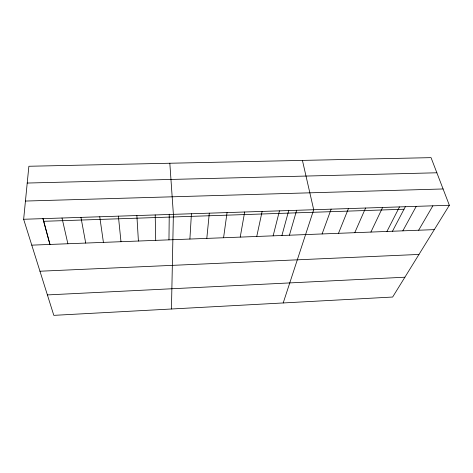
<?xml version="1.0" encoding="UTF-8"?>
<svg xmlns="http://www.w3.org/2000/svg" width="473" height="473" viewBox="0 0 473 473"><rect width="100%" height="100%" fill="white"/><g stroke="black" fill="none" stroke-linecap="round" stroke-linejoin="round"><path stroke-width="0.71" d="M168.962 239.852L169.251 214.192M171.451 308.999L173.384 214.346L169.831 163.238M189.898 239.048L191.423 213.755M23.65 219.271L28.871 166.26L431.051 157.645L449.35 205.27L392.643 297.038L53.81 315.355L23.65 219.271L449.35 205.27M206.802 238.398L209.314 213.169M223.575 237.748L227.058 212.584M240.219 237.109L244.665 212.005M256.744 236.47L262.131 211.431M273.146 235.838L279.46 210.857M281.867 235.678L288.808 210.272M289.423 235.211L296.654 210.296M283.203 302.957L313.711 209.734L302.424 160.4M322.095 233.952L331.141 209.161M338.491 233.319L348.435 208.593M354.762 232.686L365.594 208.025M370.909 232.066L382.61 207.464M386.938 231.451L399.496 206.914M392.383 231.409L405.361 206.654M402.842 230.836L416.246 206.358M418.629 230.227L432.86 205.814M47.395 294.921L404.894 277.213M39.957 271.224L418.972 254.433M31.774 245.144L434.303 229.624M43.741 221.299L404.007 209.237M25.441 201.055L443.083 188.964M27.215 183.045L436.869 172.781M43.008 218.567L50.049 244.624M42.913 218.638L49.896 244.446M62.016 218.012L67.876 243.755M80.96 217.391L85.714 243.063M99.75 216.77L103.416 242.383M118.386 216.155L120.982 241.703M136.868 215.552L138.412 241.035M155.203 214.949L155.706 240.367"/></g></svg>
